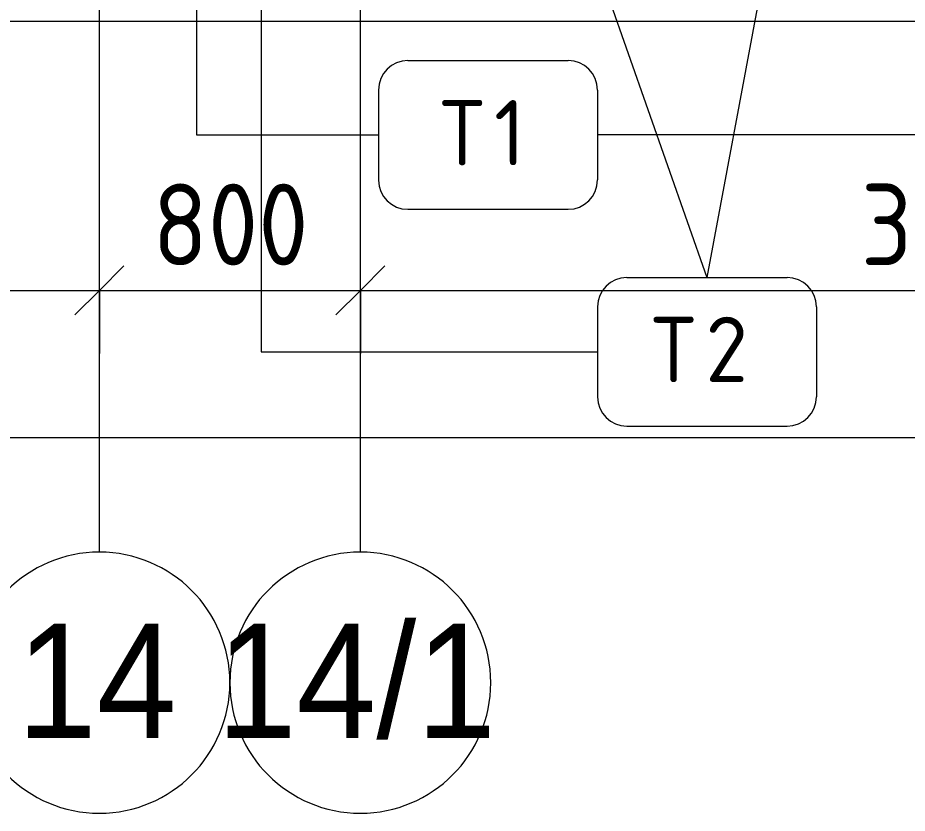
# Model space of a CAD drawing. Header units: millimetres. Extents: x -7229 to 200285, y -8553 to 29000.
# Drawn here: x 143566 to 146292, y -2706 to -269 of the extents above; entities that cross this region are included whole.
import ezdxf

# ---------------------------------------------------------------- set-up
doc = ezdxf.new("R2010")
doc.units = ezdxf.units.MM
for name, color, linetype, lineweight in [('A-ANNO-DIMS', 7, 'Continuous', 9), ('A-ANNO-DIMS-100', 7, 'Continuous', 9), ('A-WALL-2', 7, 'Continuous', 9), ('Марки для знаков', 7, 'Continuous', 9), ('Оси', 7, 'Continuous', 9), ('Оси-1', 7, 'Continuous', 20)]:
    doc.layers.add(name, color=color, linetype=linetype, lineweight=lineweight)
doc.styles.add('Arial_1', font='arial.ttf', dxfattribs={"width": 0.9, "height": 350})
doc.styles.add('GOST Common_1', font='GOST_Common.ttf', dxfattribs={"height": 200})
doc.styles.add('ISOCPEUR_1', font='isocpeur.ttf', dxfattribs={"width": 0.9, "height": 250})
doc.dimstyles.new('ISO-2_5_0_9К_БОЛЬШОЙ', dxfattribs={"dimscale": 304.8, "dimtxt": 248.995294, "dimasz": 0.492126, "dimexe": 0.393701, "dimexo": 0.984252, "dimgap": 0, "dimtad": 1, "dimdec": 0, "dimrnd": 10, "dimzin": 0, "dimdsep": 46, "dimtxsty": 'ISOCPEUR_1', "dimblk1": 'OBLIQUE', "dimblk2": 'OBLIQUE', "dimsah": 1, "dimcen": 0.09, "dimdle": 0.393701, "dimazin": 0, "dimtfac": 1, "dimtdec": 4, "dimtix": 1, "dimtmove": 0, "dimatfit": 3, "dimfxl": 1, "dimtvp": 1, "dimtolj": 1, "dimtzin": 0, "dimarcsym": 2})
doc.dimstyles.new('ISO-2_5_0_9К_БОЛЬШОЙ_1', dxfattribs={"dimscale": 304.8, "dimtxt": 248.995294, "dimasz": 0.492126, "dimexe": 0.393701, "dimexo": 0.984252, "dimgap": 0, "dimtad": 1, "dimdec": 0, "dimrnd": 10, "dimzin": 0, "dimdsep": 46, "dimtxsty": 'ISOCPEUR_1', "dimblk1": 'OBLIQUE', "dimblk2": 'OBLIQUE', "dimsah": 1, "dimcen": 0.09, "dimdle": 0.393701, "dimazin": 0, "dimtfac": 1, "dimtdec": 4, "dimtix": 1, "dimtmove": 2, "dimatfit": 3, "dimfxl": 1, "dimtvp": 1, "dimtolj": 1, "dimtzin": 0, "dimarcsym": 2})

# ---------------------------------------------------------------- blocks, each defined once
blk = doc.blocks.new('Ось сетки - D8-29747960-План монтажа зашивок 1 этажа  в осях 12-23 лист 1')
at = {"layer": 'Оси-1'}
for start, end in [(360, 180), (180, 360)]:
    blk.add_arc((0, 0), 4, start, end, dxfattribs=at)
blk = doc.blocks.new('DIMBLOCK4-План монтажа зашивок 1 этажа  в осях 12-23 лист 1')
at = {"layer": 'A-ANNO-DIMS-100'}
for p, q in [((139316, -1298.1), (139316, -984.2)), ((143816, -1298.1), (143816, -984.2)), ((139316, -1104.2), (143816, -1104.2)), ((139316, -1104.2), (139316, -1298.1)), ((143816, -1104.2), (143816, -1298.1))]:
    blk.add_line(p, q, dxfattribs=at)
at = {"layer": 'A-ANNO-DIMS-100', "lineweight": 20}
for p, q in [((139316, -1104.2), (139391, -1029.2)), ((143816, -1104.2), (143891, -1029.2)), ((139316, -1104.2), (139241, -1179.2)), ((143816, -1104.2), (143741, -1179.2))]:
    blk.add_line(p, q, dxfattribs=at)
at = {"layer": 'A-ANNO-DIMS-100', "color": 0, "insert": (141238, -777.5), "char_height": 250, "width": 787.208, "attachment_point": 1, "line_spacing_factor": 1.149209, "style": 'ISOCPEUR_1'}
blk.add_mtext('4500', dxfattribs=at)
blk = doc.blocks.new('_Oblique')
at = {"color": 0, "linetype": 'ByBlock', "lineweight": -2}
blk.add_line((-0.5, -0.5), (0.5, 0.5), dxfattribs=at)
blk = doc.blocks.new('DIMBLOCK5-План монтажа зашивок 1 этажа  в осях 12-23 лист 1')
at = {"layer": 'A-ANNO-DIMS-100'}
for p, q in [((143816, -1298.1), (143816, -984.2)), ((144616, -1298.1), (144616, -984.2)), ((143816, -1104.2), (144616, -1104.2)), ((143816, -1104.2), (143816, -1298.1)), ((144616, -1104.2), (144616, -1298.1))]:
    blk.add_line(p, q, dxfattribs=at)
at = {"layer": 'A-ANNO-DIMS-100', "lineweight": 20}
for p, q in [((143816, -1104.2), (143891, -1029.2)), ((144616, -1104.2), (144691, -1029.2)), ((143816, -1104.2), (143741, -1179.2)), ((144616, -1104.2), (144541, -1179.2))]:
    blk.add_line(p, q, dxfattribs=at)
at = {"layer": 'A-ANNO-DIMS-100', "color": 0, "insert": (143978.9, -777.5), "char_height": 250, "width": 568.858, "attachment_point": 1, "line_spacing_factor": 1.149209, "style": 'ISOCPEUR_1'}
blk.add_mtext('800', dxfattribs=at)
blk = doc.blocks.new('DIMBLOCK6-План монтажа зашивок 1 этажа  в осях 12-23 лист 1')
at = {"layer": 'A-ANNO-DIMS-100'}
for p, q in [((144616, -1298.1), (144616, -984.2)), ((148316, -1298.1), (148316, -984.2)), ((144616, -1104.2), (148316, -1104.2)), ((144616, -1104.2), (144616, -1298.1)), ((148316, -1104.2), (148316, -1298.1))]:
    blk.add_line(p, q, dxfattribs=at)
at = {"layer": 'A-ANNO-DIMS-100', "lineweight": 20}
for p, q in [((144616, -1104.2), (144691, -1029.2)), ((148316, -1104.2), (148391, -1029.2)), ((144616, -1104.2), (144541, -1179.2)), ((148316, -1104.2), (148241, -1179.2))]:
    blk.add_line(p, q, dxfattribs=at)
at = {"layer": 'A-ANNO-DIMS-100', "color": 0, "insert": (146149.9, -777.5), "char_height": 250, "width": 758.478, "attachment_point": 1, "line_spacing_factor": 1.149209, "style": 'ISOCPEUR_1'}
blk.add_mtext('3700', dxfattribs=at)
blk = doc.blocks.new('DIMBLOCK32-План монтажа зашивок 1 этажа  в осях 12-23 лист 1')
at = {"layer": 'A-ANNO-DIMS-100'}
for p, q in [((134916, -1748.6), (134916, -1434.7)), ((180716, -1748.6), (180716, -1434.7)), ((134796, -1554.7), (180836, -1554.7)), ((134916, -1554.7), (134916, -1748.6)), ((180716, -1554.7), (180716, -1748.6))]:
    blk.add_line(p, q, dxfattribs=at)
at = {"layer": 'A-ANNO-DIMS-100', "lineweight": 20}
for p, q in [((134916, -1554.7), (134991, -1479.7)), ((180716, -1554.7), (180791, -1479.7)), ((134916, -1554.7), (134841, -1629.7)), ((180716, -1554.7), (180641, -1629.7))]:
    blk.add_line(p, q, dxfattribs=at)
at = {"layer": 'A-ANNO-DIMS-100', "color": 0, "insert": (159225.5, -1228.1), "char_height": 250, "width": 976.828, "attachment_point": 1, "line_spacing_factor": 1.149209, "style": 'ISOCPEUR_1'}
blk.add_mtext('45800', dxfattribs=at)
blk = doc.blocks.new('Марка_Знаки - В прямоуг_Наименование краткое-30718135-План монтажа зашивок 1 этажа  в осях 12-23 лист 1')
at = {"layer": 'Марки для знаков'}
for p, q in [((-2.455, 2.278), (2.455, 2.278)), ((-3.355, 1.378), (-3.355, -1.384)), ((3.355, 1.378), (3.355, -1.378)), ((-2.461, -2.278), (2.455, -2.278))]:
    blk.add_line(p, q, dxfattribs=at)
for centre, radius, start, end in [((-2.455, 1.378), 0.9, 90, 180), ((2.455, 1.378), 0.9, 0, 90), ((-2.461, -1.384), 0.893, 180, 270), ((2.455, -1.378), 0.9, 270, 0)]:
    blk.add_arc(centre, radius, start, end, dxfattribs=at)

msp = doc.modelspace()

# ---------------------------------------------------------------- linework, layer by layer
at = {"layer": 'A-WALL-2'}
msp.add_line((168436, -280), (134898.6, -280), dxfattribs=at)
at = {"layer": 'Марки для знаков'}
for p, q in [((144312, 386.3), (144312, -1292.3)), ((144114, 342.8), (144114, -628.1)), ((145195, 311), (145678.5, -1064.5)), ((145935.2, 311), (145678.5, -1064.5)), ((144114, -628.1), (144672, -628.1)), ((147998, -628.1), (145343, -628.1)), ((144312, -1292.3), (145343, -1292.3))]:
    msp.add_line(p, q, dxfattribs=at)
at = {"layer": 'Оси'}
for p, q in [((143816, -1906.3), (143816, 593.7)), ((144616, -1906.3), (144616, 593.7))]:
    msp.add_line(p, q, dxfattribs=at)

# ---------------------------------------------------------------- block references
at = {"layer": 'Марки для знаков', "xscale": 99.99999999999993, "yscale": 99.99999999999993, "zscale": 99.99999999999993}
for p in [(145007.5, -628.1), (145678.5, -1292.3)]:
    msp.add_blockref('Марка_Знаки - В прямоуг_Наименование краткое-30718135-План монтажа зашивок 1 этажа  в осях 12-23 лист 1', p, dxfattribs=at)
at = {"layer": 'Оси-1', "xscale": 99.99999999999993, "yscale": 99.99999999999993, "zscale": 99.99999999999993}
for p in [(143816, -2306.3), (144616, -2306.3)]:
    msp.add_blockref('Ось сетки - D8-29747960-План монтажа зашивок 1 этажа  в осях 12-23 лист 1', p, dxfattribs=at)

# ---------------------------------------------------------------- texts
at = {"layer": 'Марки для знаков', "char_height": 200, "attachment_point": 1, "style": 'GOST Common_1'}
for s, insert, width in [('\\fGOST Common|b0|i0|c204|p34|;Т', (144860.5, -521.1), 200.422), ('\\fGOST Common|b0|i0|c204|p34|;1', (145025.9, -521.1), 120.253), ('\\fGOST Common|b0|i0|c204|p34|;Т', (145508.5, -1185.2), 200.422), ('\\fGOST Common|b0|i0|c204|p34|;2', (145673.8, -1185.2), 176.371)]:
    msp.add_mtext(s, dxfattribs=dict(at, insert=insert, width=width))
at = {"layer": 'Оси', "char_height": 350, "attachment_point": 1, "style": 'Arial_1'}
for s, insert, width in [('14', (143563.3, -2125.6), 606.076), ('14/1', (144175.7, -2125.6), 1060.633)]:
    msp.add_mtext(s, dxfattribs=dict(at, insert=insert, width=width))

# ---------------------------------------------------------------- dimensions: what is measured, and where the dimension line sits
at = {"layer": 'A-ANNO-DIMS'}
for base, p1, p2, override, picture, middle in [((143816, -1104.2), (139316, -998.1), (143816, -998.1), {"dimpost": '<>', "dimfxl": 4500}, 'DIMBLOCK4-План монтажа зашивок 1 этажа  в осях 12-23 лист 1', (141566, -979.2)), ((144616, -1104.2), (143816, -998.1), (144616, -998.1), {"dimpost": '<>', "dimfxl": 800}, 'DIMBLOCK5-План монтажа зашивок 1 этажа  в осях 12-23 лист 1', (144216, -979.2)), ((148316, -1104.2), (144616, -998.1), (148316, -998.1), {"dimpost": '<>', "dimfxl": 3700}, 'DIMBLOCK6-План монтажа зашивок 1 этажа  в осях 12-23 лист 1', (146466, -979.2))]:
    dim = msp.add_linear_dim(base=base, p1=p1, p2=p2, dimstyle='ISO-2_5_0_9К_БОЛЬШОЙ', override=override, dxfattribs=at)
    dim.commit()
    dim.dimension.update_dxf_attribs({"geometry": picture, "text_midpoint": middle})
dim = msp.add_linear_dim(base=(180716, -1554.7), p1=(134916, -1448.6), p2=(180716, -1448.6), dimstyle='ISO-2_5_0_9К_БОЛЬШОЙ_1', override={"dimpost": '<>', "dimfxl": 45800}, dxfattribs=at)
dim.commit()
dim.dimension.update_dxf_attribs({"geometry": 'DIMBLOCK32-План монтажа зашивок 1 этажа  в осях 12-23 лист 1', "text_midpoint": (159713.9, -1394.7), "dimtype": 160})

doc.saveas('drawing.dxf')
